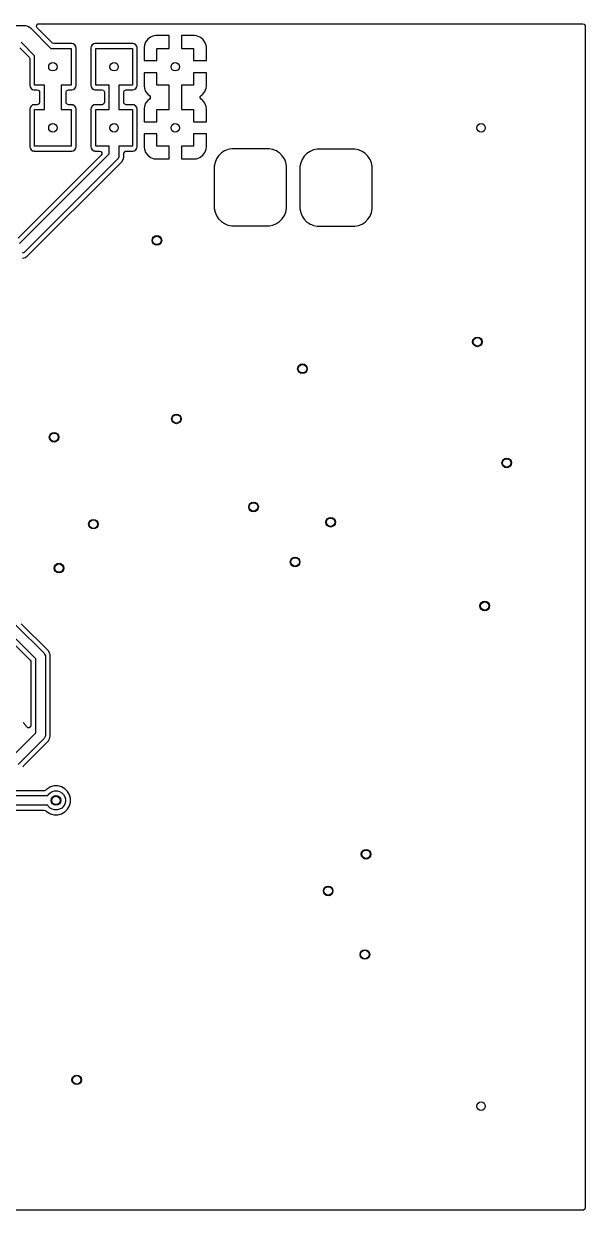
# Model space of a CAD drawing. Extents: x 0.23 to 2.97, y 0.23 to 2.17.
# Drawn here: x 2.052 to 2.97, y 0.23 to 2.17 of the extents above; entities that cross this region are included whole.
import ezdxf

# ---------------------------------------------------------------- set-up
doc = ezdxf.new("R2010")
doc.units = 0
doc.header["$MEASUREMENT"] = 0
doc.layers.add('BLACK', color=7, linetype='CONTINUOUS')

msp = doc.modelspace()

# ---------------------------------------------------------------- linework, layer by layer
at = {"layer": 'BLACK', "linetype": 'CONTINUOUS'}
for p, q in [((1.1537, 2.1674), (2.0537, 2.1674)), ((2.0537, 2.1674), (2.0555, 2.1673)), ((2.0555, 2.1673), (2.0589, 2.1664)), ((2.0589, 2.1664), (2.062, 2.1646)), ((2.062, 2.1646), (2.0634, 2.1634)), ((2.0634, 2.1634), (2.0968, 2.13)), ((2.0732, 2.1658), (2.0736, 2.1682)), ((2.0743, 2.1636), (2.0732, 2.1658)), ((2.0736, 2.1682), (2.0753, 2.1699)), ((2.0989, 2.139), (2.0743, 2.1636)), ((2.0753, 2.1699), (2.0771, 2.1703)), ((2.0771, 2.1703), (2.9664, 2.1703)), ((2.9664, 2.1703), (2.9687, 2.1696)), ((2.9687, 2.1696), (2.9701, 2.1676)), ((2.9701, 2.1676), (2.9703, 2.1664)), ((2.9703, 2.1664), (2.9703, 0.2336)), ((2.07, 2.1178), (2.048, 2.1399)), ((2.0994, 2.1386), (2.0989, 2.139)), ((2.1017, 2.1379), (2.0994, 2.1386)), ((2.1308, 2.1379), (2.1017, 2.1379)), ((2.1331, 2.1374), (2.1308, 2.1379)), ((2.1308, 2.1379), (2.1308, 2.1379)), ((2.1308, 2.1379), (2.1308, 2.1379)), ((2.1357, 2.1357), (2.1331, 2.1374)), ((2.1331, 2.1374), (2.1331, 2.1374)), ((2.1331, 2.1374), (2.1331, 2.1374)), ((2.1331, 2.1374), (2.1331, 2.1374)), ((2.1374, 2.1331), (2.1357, 2.1357)), ((2.1357, 2.1357), (2.1357, 2.1357)), ((2.1643, 2.1357), (2.1626, 2.1331)), ((2.1669, 2.1374), (2.1643, 2.1357)), ((2.1643, 2.1357), (2.1643, 2.1357)), ((2.1692, 2.1379), (2.1669, 2.1374)), ((2.1669, 2.1374), (2.1669, 2.1374)), ((2.2308, 2.1379), (2.1692, 2.1379)), ((2.1692, 2.1379), (2.1692, 2.1379)), ((2.1692, 2.1379), (2.1692, 2.1379)), ((2.2331, 2.1374), (2.2308, 2.1379)), ((2.2308, 2.1379), (2.2308, 2.1379)), ((2.2357, 2.1357), (2.2331, 2.1374)), ((2.2331, 2.1374), (2.2331, 2.1374)), ((2.2331, 2.1374), (2.2331, 2.1374)), ((2.2331, 2.1374), (2.2331, 2.1374)), ((2.2374, 2.1331), (2.2357, 2.1357)), ((2.2357, 2.1357), (2.2357, 2.1357)), ((2.2495, 2.135), (2.2491, 2.1316)), ((2.2516, 2.1403), (2.2495, 2.135)), ((2.2551, 2.1449), (2.2516, 2.1403)), ((2.2597, 2.1484), (2.2551, 2.1449)), ((2.2551, 2.1449), (2.2551, 2.1449)), ((2.265, 2.1505), (2.2597, 2.1484)), ((2.2684, 2.1509), (2.265, 2.1505)), ((2.29, 2.1509), (2.2684, 2.1509)), ((2.29, 2.13), (2.29, 2.1509)), ((2.29, 2.1509), (2.29, 2.1509)), ((2.31, 2.1509), (2.31, 2.13)), ((2.3316, 2.1509), (2.31, 2.1509)), ((2.31, 2.1509), (2.31, 2.1509)), ((2.335, 2.1505), (2.3316, 2.1509)), ((2.3403, 2.1484), (2.335, 2.1505)), ((2.3449, 2.1449), (2.3403, 2.1484)), ((2.3484, 2.1403), (2.3449, 2.1449)), ((2.3449, 2.1449), (2.3449, 2.1449)), ((2.3505, 2.135), (2.3484, 2.1403)), ((2.3509, 2.1316), (2.3505, 2.135)), ((2.0458, 2.1308), (2.061, 2.1157)), ((2.061, 2.1157), (2.0621, 2.1136)), ((2.07, 2.07), (2.07, 2.1178)), ((2.0968, 2.13), (2.13, 2.13)), ((2.13, 2.13), (2.13, 2.07)), ((2.1377, 2.132), (2.1374, 2.1331)), ((2.1379, 2.131), (2.1377, 2.132)), ((2.1379, 2.1308), (2.1379, 2.131)), ((2.1379, 2.0692), (2.1379, 2.1308)), ((2.1626, 2.1331), (2.1621, 2.1308)), ((2.1621, 2.1308), (2.1621, 2.1308)), ((2.1621, 2.1308), (2.1621, 2.0692)), ((2.1626, 2.1331), (2.1626, 2.1331)), ((2.17, 2.07), (2.17, 2.13)), ((2.17, 2.13), (2.23, 2.13)), ((2.23, 2.13), (2.23, 2.07)), ((2.2376, 2.1323), (2.2374, 2.1331)), ((2.2377, 2.1316), (2.2376, 2.1323)), ((2.2379, 2.131), (2.2377, 2.1316)), ((2.2379, 2.1308), (2.2379, 2.131)), ((2.2379, 2.131), (2.2379, 2.131)), ((2.2379, 2.0692), (2.2379, 2.1308)), ((2.2379, 2.1308), (2.2379, 2.1308)), ((2.2491, 2.1316), (2.2491, 2.11)), ((2.27, 2.11), (2.27, 2.13)), ((2.27, 2.13), (2.29, 2.13)), ((2.31, 2.13), (2.33, 2.13)), ((2.33, 2.13), (2.33, 2.11)), ((2.3509, 2.11), (2.3509, 2.1316)), ((2.3509, 2.1316), (2.3509, 2.1316)), ((2.0621, 2.1136), (2.0621, 2.113)), ((2.0621, 2.113), (2.0621, 2.0692)), ((2.2491, 2.11), (2.2491, 2.11)), ((2.2491, 2.11), (2.27, 2.11)), ((2.33, 2.11), (2.3509, 2.11)), ((2.3509, 2.11), (2.3509, 2.11)), ((2.2491, 2.09), (2.2491, 2.09)), ((2.2491, 2.09), (2.2491, 2.0684)), ((2.27, 2.09), (2.2491, 2.09)), ((2.27, 2.07), (2.27, 2.09)), ((2.3509, 2.09), (2.33, 2.09)), ((2.33, 2.09), (2.33, 2.07)), ((2.3509, 2.0684), (2.3509, 2.09)), ((2.3509, 2.09), (2.3509, 2.09)), ((2.0621, 2.0692), (2.0621, 2.0692)), ((2.0621, 2.0692), (2.0626, 2.0669)), ((2.0626, 2.0669), (2.0626, 2.0669)), ((2.0626, 2.0669), (2.0643, 2.0643)), ((2.0643, 2.0643), (2.0643, 2.0643)), ((2.0643, 2.0643), (2.0669, 2.0626)), ((2.0669, 2.0626), (2.0687, 2.0622)), ((2.0687, 2.0622), (2.0692, 2.0621)), ((2.0692, 2.0621), (2.0692, 2.0621)), ((2.0692, 2.0621), (2.0692, 2.0621)), ((2.0692, 2.0621), (2.0744, 2.0621)), ((2.0862, 2.07), (2.07, 2.07)), ((2.0744, 2.0621), (2.0767, 2.0614)), ((2.0767, 2.0614), (2.0781, 2.0594)), ((2.0781, 2.0594), (2.0783, 2.0582)), ((2.0783, 2.0582), (2.0783, 2.0418)), ((2.0862, 2.03), (2.0862, 2.07)), ((2.13, 2.07), (2.1138, 2.07)), ((2.1138, 2.07), (2.1138, 2.03)), ((2.1217, 2.0582), (2.1224, 2.0605)), ((2.1217, 2.0418), (2.1217, 2.0582)), ((2.1224, 2.0605), (2.1244, 2.0619)), ((2.1244, 2.0619), (2.1256, 2.0621)), ((2.1256, 2.0621), (2.1308, 2.0621)), ((2.1308, 2.0621), (2.1331, 2.0626)), ((2.1308, 2.0621), (2.1308, 2.0621)), ((2.1331, 2.0626), (2.1357, 2.0643)), ((2.1357, 2.0643), (2.1374, 2.0669)), ((2.1374, 2.0669), (2.1379, 2.0692)), ((2.1621, 2.0692), (2.1621, 2.0692)), ((2.1621, 2.0692), (2.1626, 2.0669)), ((2.1626, 2.0669), (2.1626, 2.0669)), ((2.1626, 2.0669), (2.1643, 2.0643)), ((2.1643, 2.0643), (2.1643, 2.0643)), ((2.1643, 2.0643), (2.1669, 2.0626)), ((2.1669, 2.0626), (2.1687, 2.0622)), ((2.1687, 2.0622), (2.1692, 2.0621)), ((2.1692, 2.0621), (2.1692, 2.0621)), ((2.1692, 2.0621), (2.1692, 2.0621)), ((2.1692, 2.0621), (2.1803, 2.0621)), ((2.1921, 2.07), (2.17, 2.07)), ((2.1803, 2.0621), (2.1826, 2.0614)), ((2.1826, 2.0614), (2.184, 2.0594)), ((2.184, 2.0594), (2.1842, 2.0582)), ((2.1842, 2.0582), (2.1842, 2.0418)), ((2.1921, 2.03), (2.1921, 2.07)), ((2.23, 2.07), (2.2079, 2.07)), ((2.2079, 2.07), (2.2079, 2.03)), ((2.2158, 2.0582), (2.2165, 2.0605)), ((2.2158, 2.0418), (2.2158, 2.0582)), ((2.2165, 2.0605), (2.2185, 2.0619)), ((2.2185, 2.0619), (2.2197, 2.0621)), ((2.2197, 2.0621), (2.2308, 2.0621)), ((2.2308, 2.0621), (2.2331, 2.0626)), ((2.2308, 2.0621), (2.2308, 2.0621)), ((2.2331, 2.0626), (2.2357, 2.0643)), ((2.2357, 2.0643), (2.2374, 2.0669)), ((2.2374, 2.0669), (2.2379, 2.0692)), ((2.2491, 2.0684), (2.2495, 2.065)), ((2.2495, 2.065), (2.2516, 2.0597)), ((2.2516, 2.0597), (2.2551, 2.0551)), ((2.29, 2.07), (2.27, 2.07)), ((2.29, 2.03), (2.29, 2.07)), ((2.33, 2.07), (2.31, 2.07)), ((2.31, 2.07), (2.31, 2.03)), ((2.3449, 2.0551), (2.3484, 2.0597)), ((2.3484, 2.0597), (2.3505, 2.065)), ((2.3505, 2.065), (2.3509, 2.0684)), ((2.3509, 2.0684), (2.3509, 2.0684)), ((2.0692, 2.0379), (2.0669, 2.0374)), ((2.0744, 2.0379), (2.0692, 2.0379)), ((2.0692, 2.0379), (2.0692, 2.0379)), ((2.0692, 2.0379), (2.0692, 2.0379)), ((2.0756, 2.0381), (2.0744, 2.0379)), ((2.0776, 2.0395), (2.0756, 2.0381)), ((2.0783, 2.0418), (2.0776, 2.0395)), ((2.1219, 2.0406), (2.1217, 2.0418)), ((2.1233, 2.0386), (2.1219, 2.0406)), ((2.1256, 2.0379), (2.1233, 2.0386)), ((2.1308, 2.0379), (2.1256, 2.0379)), ((2.1331, 2.0374), (2.1308, 2.0379)), ((2.1308, 2.0379), (2.1308, 2.0379)), ((2.1308, 2.0379), (2.1308, 2.0379)), ((2.1692, 2.0379), (2.1669, 2.0374)), ((2.1803, 2.0379), (2.1692, 2.0379)), ((2.1692, 2.0379), (2.1692, 2.0379)), ((2.1692, 2.0379), (2.1692, 2.0379)), ((2.1815, 2.0381), (2.1803, 2.0379)), ((2.1835, 2.0395), (2.1815, 2.0381)), ((2.1842, 2.0418), (2.1835, 2.0395)), ((2.216, 2.0406), (2.2158, 2.0418)), ((2.2174, 2.0386), (2.216, 2.0406)), ((2.2197, 2.0379), (2.2174, 2.0386)), ((2.2308, 2.0379), (2.2197, 2.0379)), ((2.2331, 2.0374), (2.2308, 2.0379)), ((2.2308, 2.0379), (2.2308, 2.0379)), ((2.2308, 2.0379), (2.2308, 2.0379)), ((2.2516, 2.0403), (2.2495, 2.035)), ((2.2551, 2.0449), (2.2516, 2.0403)), ((2.2551, 2.0551), (2.2551, 2.0551)), ((2.2551, 2.0551), (2.2577, 2.0531)), ((2.2577, 2.0469), (2.2551, 2.0449)), ((2.2551, 2.0449), (2.2551, 2.0449)), ((2.2577, 2.0531), (2.2591, 2.0511)), ((2.2591, 2.0487), (2.2577, 2.0469)), ((2.2591, 2.0511), (2.2591, 2.0487)), ((2.3409, 2.0513), (2.3423, 2.0531)), ((2.3409, 2.0489), (2.3409, 2.0513)), ((2.3423, 2.0469), (2.3409, 2.0489)), ((2.3423, 2.0531), (2.3449, 2.0551)), ((2.3449, 2.0449), (2.3423, 2.0469)), ((2.3449, 2.0551), (2.3449, 2.0551)), ((2.3484, 2.0403), (2.3449, 2.0449)), ((2.3449, 2.0449), (2.3449, 2.0449)), ((2.3505, 2.035), (2.3484, 2.0403)), ((2.0626, 2.0331), (2.0621, 2.0308)), ((2.0621, 2.0308), (2.0621, 2.0308)), ((2.0621, 2.0308), (2.0621, 1.9692)), ((2.0643, 2.0357), (2.0626, 2.0331)), ((2.0626, 2.0331), (2.0626, 2.0331)), ((2.0669, 2.0374), (2.0643, 2.0357)), ((2.0643, 2.0357), (2.0643, 2.0357)), ((2.0669, 2.0374), (2.0669, 2.0374)), ((2.07, 1.97), (2.07, 2.03)), ((2.07, 2.03), (2.0862, 2.03)), ((2.1138, 2.03), (2.13, 2.03)), ((2.13, 2.03), (2.13, 1.97)), ((2.1332, 2.0373), (2.1331, 2.0374)), ((2.1331, 2.0374), (2.1331, 2.0374)), ((2.1331, 2.0374), (2.1331, 2.0374)), ((2.1331, 2.0374), (2.1331, 2.0374)), ((2.1357, 2.0357), (2.1332, 2.0373)), ((2.1374, 2.0331), (2.1357, 2.0357)), ((2.1379, 2.0308), (2.1374, 2.0331)), ((2.1379, 1.9692), (2.1379, 2.0308)), ((2.1626, 2.0331), (2.1621, 2.0308)), ((2.1621, 2.0308), (2.1621, 2.0308)), ((2.1621, 2.0308), (2.1621, 1.9692)), ((2.1643, 2.0357), (2.1626, 2.0331)), ((2.1626, 2.0331), (2.1626, 2.0331)), ((2.1669, 2.0374), (2.1643, 2.0357)), ((2.1643, 2.0357), (2.1643, 2.0357)), ((2.1669, 2.0374), (2.1669, 2.0374)), ((2.17, 1.97), (2.17, 2.03)), ((2.17, 2.03), (2.1921, 2.03)), ((2.2079, 2.03), (2.23, 2.03)), ((2.23, 2.03), (2.23, 1.97)), ((2.2332, 2.0373), (2.2331, 2.0374)), ((2.2331, 2.0374), (2.2331, 2.0374)), ((2.2331, 2.0374), (2.2331, 2.0374)), ((2.2331, 2.0374), (2.2331, 2.0374)), ((2.2357, 2.0357), (2.2332, 2.0373)), ((2.2374, 2.0331), (2.2357, 2.0357)), ((2.2379, 2.0308), (2.2374, 2.0331)), ((2.2379, 1.9692), (2.2379, 2.0308)), ((2.2495, 2.035), (2.2491, 2.0316)), ((2.2491, 2.0316), (2.2491, 2.01)), ((2.27, 2.01), (2.27, 2.03)), ((2.27, 2.03), (2.29, 2.03)), ((2.31, 2.03), (2.33, 2.03)), ((2.33, 2.03), (2.33, 2.01)), ((2.3509, 2.0316), (2.3505, 2.035)), ((2.3509, 2.01), (2.3509, 2.0316)), ((2.3509, 2.0316), (2.3509, 2.0316)), ((2.2491, 2.01), (2.2491, 2.01)), ((2.2491, 2.01), (2.27, 2.01)), ((2.33, 2.01), (2.3509, 2.01)), ((2.3509, 2.01), (2.3509, 2.01)), ((2.2491, 1.99), (2.2491, 1.99)), ((2.2491, 1.99), (2.2491, 1.9684)), ((2.27, 1.99), (2.2491, 1.99)), ((2.27, 1.97), (2.27, 1.99)), ((2.3509, 1.99), (2.33, 1.99)), ((2.33, 1.99), (2.33, 1.97)), ((2.3509, 1.9684), (2.3509, 1.99)), ((2.3509, 1.99), (2.3509, 1.99)), ((2.0621, 1.9692), (2.0621, 1.9692)), ((2.0621, 1.9692), (2.0626, 1.9669)), ((2.0626, 1.9669), (2.0626, 1.9669)), ((2.0626, 1.9669), (2.0643, 1.9643)), ((2.0643, 1.9643), (2.0643, 1.9643)), ((2.0643, 1.9643), (2.0669, 1.9626)), ((2.0669, 1.9626), (2.0687, 1.9622)), ((2.0687, 1.9622), (2.0692, 1.9621)), ((2.0692, 1.9621), (2.0692, 1.9621)), ((2.0692, 1.9621), (2.0692, 1.9621)), ((2.0692, 1.9621), (2.0692, 1.9621)), ((2.0692, 1.9621), (2.1308, 1.9621)), ((2.13, 1.97), (2.07, 1.97)), ((2.1308, 1.9621), (2.1331, 1.9626)), ((2.1308, 1.9621), (2.1308, 1.9621)), ((2.1331, 1.9626), (2.1357, 1.9643)), ((2.1357, 1.9643), (2.1374, 1.9669)), ((2.1374, 1.9669), (2.1379, 1.9692)), ((2.1621, 1.9692), (2.1621, 1.9692)), ((2.1621, 1.9692), (2.1626, 1.9669)), ((2.1626, 1.9669), (2.1626, 1.9669)), ((2.1626, 1.9669), (2.1643, 1.9643)), ((2.1643, 1.9643), (2.1643, 1.9643)), ((2.1643, 1.9643), (2.1669, 1.9626)), ((2.1669, 1.9626), (2.1687, 1.9622)), ((2.1687, 1.9622), (2.1692, 1.9621)), ((2.1692, 1.9621), (2.1692, 1.9621)), ((2.1692, 1.9621), (2.1692, 1.9621)), ((2.1692, 1.9621), (2.1761, 1.9621)), ((2.1921, 1.97), (2.17, 1.97)), ((2.1761, 1.9621), (2.1784, 1.9614)), ((2.1784, 1.9614), (2.1799, 1.9594)), ((2.1921, 1.9575), (2.1921, 1.97)), ((2.23, 1.97), (2.2079, 1.97)), ((2.2079, 1.97), (2.2079, 1.9543)), ((2.2158, 1.9582), (2.2165, 1.9605)), ((2.2165, 1.9605), (2.2185, 1.9619)), ((2.2185, 1.9619), (2.2197, 1.9621)), ((2.2197, 1.9621), (2.2308, 1.9621)), ((2.2308, 1.9621), (2.2331, 1.9626)), ((2.2308, 1.9621), (2.2308, 1.9621)), ((2.2331, 1.9626), (2.2357, 1.9643)), ((2.2357, 1.9643), (2.2374, 1.9669)), ((2.2374, 1.9669), (2.2379, 1.9692)), ((2.2491, 1.9684), (2.2495, 1.965)), ((2.2495, 1.965), (2.2516, 1.9597)), ((2.29, 1.97), (2.27, 1.97)), ((2.29, 1.9491), (2.29, 1.97)), ((2.33, 1.97), (2.31, 1.97)), ((2.31, 1.97), (2.31, 1.9491)), ((2.3484, 1.9597), (2.3505, 1.965)), ((2.3505, 1.965), (2.3509, 1.9684)), ((2.3509, 1.9684), (2.3509, 1.9684)), ((2.3805, 1.9624), (2.3754, 1.9589)), ((2.3862, 1.9647), (2.3805, 1.9624)), ((2.3805, 1.9624), (2.3805, 1.9624)), ((2.3923, 1.9659), (2.3862, 1.9647)), ((2.3862, 1.9647), (2.3862, 1.9647)), ((2.3954, 1.9659), (2.3923, 1.9659)), ((2.3923, 1.9659), (2.3923, 1.9659)), ((2.398, 1.9659), (2.3954, 1.9659)), ((2.4532, 1.9659), (2.398, 1.9659)), ((2.4537, 1.9659), (2.4532, 1.9659)), ((2.4598, 1.9647), (2.4537, 1.9659)), ((2.4537, 1.9659), (2.4537, 1.9659)), ((2.4655, 1.9624), (2.4598, 1.9647)), ((2.4683, 1.9605), (2.4655, 1.9624)), ((2.4655, 1.9624), (2.4655, 1.9624)), ((2.4706, 1.9589), (2.4683, 1.9605)), ((2.5205, 1.9614), (2.5154, 1.958)), ((2.5262, 1.9638), (2.5205, 1.9614)), ((2.5205, 1.9614), (2.5205, 1.9614)), ((2.5323, 1.965), (2.5262, 1.9638)), ((2.5262, 1.9638), (2.5262, 1.9638)), ((2.5354, 1.965), (2.5323, 1.965)), ((2.5323, 1.965), (2.5323, 1.965)), ((2.538, 1.965), (2.5354, 1.965)), ((2.5932, 1.965), (2.538, 1.965)), ((2.5937, 1.965), (2.5932, 1.965)), ((2.5998, 1.9638), (2.5937, 1.965)), ((2.5937, 1.965), (2.5937, 1.965)), ((2.6055, 1.9614), (2.5998, 1.9638)), ((2.6081, 1.9597), (2.6055, 1.9614)), ((2.6055, 1.9614), (2.6055, 1.9614)), ((2.1789, 1.9555), (2.0431, 1.8196)), ((2.0452, 1.8106), (2.1921, 1.9575)), ((2.2056, 1.9487), (2.054, 1.7972)), ((2.1799, 1.957), (2.1789, 1.9555)), ((2.1799, 1.9594), (2.1799, 1.957)), ((2.2065, 1.9499), (2.2056, 1.9487)), ((2.2056, 1.9375), (2.2126, 1.9446)), ((2.2077, 1.9527), (2.2065, 1.9499)), ((2.2079, 1.9543), (2.2077, 1.9527)), ((2.2126, 1.9446), (2.2147, 1.9482)), ((2.2147, 1.9482), (2.2158, 1.9522)), ((2.2158, 1.9563), (2.2158, 1.9582)), ((2.2158, 1.9522), (2.2158, 1.9563)), ((2.2516, 1.9597), (2.2551, 1.9551)), ((2.2551, 1.9551), (2.2551, 1.9551)), ((2.2551, 1.9551), (2.2597, 1.9516)), ((2.2597, 1.9516), (2.265, 1.9495)), ((2.265, 1.9495), (2.2684, 1.9491)), ((2.2684, 1.9491), (2.2684, 1.9491)), ((2.2684, 1.9491), (2.29, 1.9491)), ((2.29, 1.9491), (2.29, 1.9491)), ((2.31, 1.9491), (2.31, 1.9491)), ((2.31, 1.9491), (2.3316, 1.9491)), ((2.3316, 1.9491), (2.335, 1.9495)), ((2.3316, 1.9491), (2.3316, 1.9491)), ((2.335, 1.9495), (2.3403, 1.9516)), ((2.3403, 1.9516), (2.3449, 1.9551)), ((2.3449, 1.9551), (2.3484, 1.9597)), ((2.3449, 1.9551), (2.3449, 1.9551)), ((2.3651, 1.9436), (2.3639, 1.9375)), ((2.3675, 1.9493), (2.3651, 1.9436)), ((2.3651, 1.9436), (2.3651, 1.9436)), ((2.371, 1.9545), (2.3675, 1.9493)), ((2.3675, 1.9493), (2.3675, 1.9493)), ((2.3754, 1.9589), (2.371, 1.9545)), ((2.371, 1.9545), (2.371, 1.9545)), ((2.3754, 1.9589), (2.3754, 1.9589)), ((2.475, 1.9545), (2.4706, 1.9589)), ((2.477, 1.9516), (2.475, 1.9545)), ((2.4785, 1.9493), (2.477, 1.9516)), ((2.479, 1.9481), (2.4785, 1.9493)), ((2.4785, 1.9493), (2.4785, 1.9493)), ((2.4809, 1.9436), (2.479, 1.9481)), ((2.4821, 1.9375), (2.4809, 1.9436)), ((2.5051, 1.9427), (2.5039, 1.9366)), ((2.5075, 1.9484), (2.5051, 1.9427)), ((2.5051, 1.9427), (2.5051, 1.9427)), ((2.511, 1.9536), (2.5075, 1.9484)), ((2.5075, 1.9484), (2.5075, 1.9484)), ((2.5154, 1.958), (2.511, 1.9536)), ((2.511, 1.9536), (2.511, 1.9536)), ((2.5154, 1.958), (2.5154, 1.958)), ((2.6106, 1.958), (2.6081, 1.9597)), ((2.615, 1.9536), (2.6106, 1.958)), ((2.6171, 1.9505), (2.615, 1.9536)), ((2.6185, 1.9484), (2.6171, 1.9505)), ((2.6186, 1.9481), (2.6185, 1.9484)), ((2.6185, 1.9484), (2.6185, 1.9484)), ((2.6209, 1.9427), (2.6186, 1.9481)), ((2.6221, 1.9366), (2.6209, 1.9427)), ((2.0582, 1.7901), (2.2056, 1.9375)), ((2.3639, 1.9375), (2.3639, 1.8683)), ((2.4821, 1.937), (2.4821, 1.9375)), ((2.4821, 1.9366), (2.4821, 1.937)), ((2.4821, 1.874), (2.4821, 1.9366)), ((2.5039, 1.9366), (2.5039, 1.8674)), ((2.6221, 1.9361), (2.6221, 1.9366)), ((2.6221, 1.8731), (2.6221, 1.9361)), ((2.3639, 1.8683), (2.3651, 1.8622)), ((2.4809, 1.8622), (2.4821, 1.8683)), ((2.4821, 1.8714), (2.4821, 1.874)), ((2.4821, 1.8683), (2.4821, 1.8714)), ((2.5039, 1.8674), (2.5051, 1.8613)), ((2.6209, 1.8613), (2.6221, 1.8674)), ((2.6221, 1.8705), (2.6221, 1.8731)), ((2.6221, 1.8674), (2.6221, 1.8705)), ((2.3651, 1.8622), (2.3651, 1.8622)), ((2.3651, 1.8622), (2.3675, 1.8565)), ((2.3675, 1.8565), (2.3675, 1.8565)), ((2.3675, 1.8565), (2.3681, 1.8556)), ((2.3681, 1.8556), (2.371, 1.8513)), ((2.371, 1.8513), (2.3754, 1.8469)), ((2.3754, 1.8469), (2.3772, 1.8457)), ((2.3772, 1.8457), (2.3805, 1.8435)), ((2.4655, 1.8435), (2.4706, 1.8469)), ((2.4706, 1.8469), (2.475, 1.8513)), ((2.475, 1.8513), (2.4785, 1.8565)), ((2.4785, 1.8565), (2.4809, 1.8622)), ((2.5051, 1.8613), (2.5051, 1.8613)), ((2.5051, 1.8613), (2.5075, 1.8556)), ((2.5075, 1.8556), (2.5075, 1.8556)), ((2.5075, 1.8556), (2.5096, 1.8525)), ((2.5096, 1.8525), (2.511, 1.8504)), ((2.511, 1.8504), (2.5154, 1.846)), ((2.5154, 1.846), (2.5182, 1.8442)), ((2.5182, 1.8442), (2.5205, 1.8426)), ((2.6055, 1.8426), (2.6106, 1.846)), ((2.6106, 1.846), (2.615, 1.8504)), ((2.615, 1.8504), (2.6185, 1.8556)), ((2.6185, 1.8556), (2.6209, 1.8613)), ((2.3805, 1.8435), (2.3805, 1.8435)), ((2.3805, 1.8435), (2.3816, 1.8431)), ((2.3816, 1.8431), (2.3862, 1.8411)), ((2.3862, 1.8411), (2.3923, 1.8399)), ((2.3923, 1.8399), (2.3923, 1.8399)), ((2.3923, 1.8399), (2.4537, 1.8399)), ((2.4537, 1.8399), (2.4598, 1.8411)), ((2.4537, 1.8399), (2.4537, 1.8399)), ((2.4598, 1.8411), (2.4655, 1.8435)), ((2.5205, 1.8426), (2.5205, 1.8426)), ((2.5205, 1.8426), (2.5226, 1.8417)), ((2.5226, 1.8417), (2.5262, 1.8402)), ((2.5262, 1.8402), (2.5323, 1.839)), ((2.5323, 1.839), (2.5323, 1.839)), ((2.5323, 1.839), (2.5937, 1.839)), ((2.5937, 1.839), (2.5998, 1.8402)), ((2.5937, 1.839), (2.5937, 1.839)), ((2.5998, 1.8402), (2.6055, 1.8426)), ((2.0528, 1.7962), (2.05, 1.795)), ((2.0505, 1.787), (2.0546, 1.788)), ((2.054, 1.7972), (2.0528, 1.7962)), ((2.0546, 1.788), (2.0582, 1.7901)), ((2.0546, 1.788), (2.0546, 1.788)), ((2.0546, 1.788), (2.0546, 1.788)), ((2.0582, 1.7901), (2.0582, 1.7901)), ((2.0582, 1.7901), (2.0582, 1.7901)), ((2.0394, 1.1868), (2.0856, 1.1406)), ((2.0926, 1.1447), (2.0484, 1.1889)), ((2.0189, 1.1738), (2.0631, 1.1296)), ((2.0721, 1.1317), (2.0259, 1.1779)), ((2.0631, 1.1296), (2.0642, 1.1275)), ((2.0642, 1.1275), (2.0642, 1.1269)), ((2.0642, 1.1269), (2.0642, 1.0225)), ((2.0721, 1.0103), (2.0721, 1.1317)), ((2.0856, 1.1406), (2.0865, 1.1394)), ((2.0865, 1.1394), (2.0877, 1.1365)), ((2.0877, 1.1365), (2.0879, 1.135)), ((2.0879, 1.135), (2.0879, 1.007)), ((2.0947, 1.1411), (2.0926, 1.1447)), ((2.0926, 1.1447), (2.0926, 1.1447)), ((2.0926, 1.1447), (2.0926, 1.1447)), ((2.0926, 1.1447), (2.0926, 1.1447)), ((2.0953, 1.1388), (2.0947, 1.1411)), ((2.0947, 1.1411), (2.0947, 1.1411)), ((2.0947, 1.1411), (2.0947, 1.1411)), ((2.0958, 1.1371), (2.0953, 1.1388)), ((2.0958, 1.0091), (2.0958, 1.1371)), ((2.032, 0.9701), (2.0721, 1.0103)), ((2.0557, 1.0228), (2.0512, 1.0272)), ((2.057, 1.0205), (2.0557, 1.0228)), ((2.0557, 1.0228), (2.0557, 1.0228)), ((2.0572, 1.0202), (2.057, 1.0205)), ((2.0591, 1.0188), (2.0572, 1.0202)), ((2.0615, 1.0188), (2.0591, 1.0188)), ((2.0635, 1.0202), (2.0615, 1.0188)), ((2.0642, 1.0225), (2.0635, 1.0202)), ((2.0856, 1.0014), (2.0431, 0.959)), ((2.0528, 0.9575), (2.0926, 0.9973)), ((2.0865, 1.0026), (2.0856, 1.0014)), ((2.0877, 1.0055), (2.0865, 1.0026)), ((2.0879, 1.007), (2.0877, 1.0055)), ((2.0926, 0.9973), (2.0947, 1.0009)), ((2.0926, 0.9973), (2.0926, 0.9973)), ((2.0947, 1.0009), (2.0958, 1.0049)), ((2.0947, 1.0009), (2.0947, 1.0009)), ((2.0947, 1.0009), (2.0947, 1.0009)), ((2.0958, 1.0049), (2.0958, 1.0091)), ((2.0516, 0.9547), (2.0524, 0.957)), ((2.0524, 0.957), (2.0528, 0.9575)), ((2.0857, 0.9158), (2.0098, 0.9158)), ((2.0863, 0.9158), (2.0857, 0.9158)), ((2.0885, 0.9169), (2.0863, 0.9158)), ((2.0905, 0.9189), (2.0885, 0.9169)), ((2.091, 0.9192), (2.0905, 0.9189)), ((2.0959, 0.922), (2.091, 0.9192)), ((2.0925, 0.9096), (2.0954, 0.9125)), ((2.0954, 0.9125), (2.099, 0.9145)), ((2.1019, 0.9236), (2.0959, 0.922)), ((2.099, 0.9145), (2.1029, 0.9156)), ((2.1081, 0.9236), (2.1019, 0.9236)), ((2.1029, 0.9156), (2.1071, 0.9156)), ((2.1071, 0.9156), (2.111, 0.9145)), ((2.1141, 0.922), (2.1081, 0.9236)), ((2.111, 0.9145), (2.1146, 0.9125)), ((2.1195, 0.9189), (2.1141, 0.922)), ((2.1146, 0.9125), (2.1175, 0.9096)), ((2.1239, 0.9145), (2.1195, 0.9189)), ((2.127, 0.9091), (2.1239, 0.9145)), ((1.998, 0.9079), (2.0915, 0.9079)), ((2.0915, 0.9079), (2.0925, 0.9096)), ((2.1175, 0.9096), (2.1195, 0.906)), ((2.1195, 0.894), (2.1175, 0.8904)), ((2.1195, 0.906), (2.1206, 0.9021)), ((2.1206, 0.8979), (2.1195, 0.894)), ((2.1206, 0.9021), (2.1206, 0.8979)), ((2.1286, 0.9031), (2.127, 0.9091)), ((2.127, 0.8909), (2.1286, 0.8969)), ((2.1286, 0.8969), (2.1286, 0.9031)), ((2.0915, 0.8921), (1.998, 0.8921)), ((2.0098, 0.8842), (2.0857, 0.8842)), ((2.0857, 0.8842), (2.088, 0.8835)), ((2.088, 0.8835), (2.0885, 0.8831)), ((2.0885, 0.8831), (2.0905, 0.8811)), ((2.0905, 0.8811), (2.0905, 0.8811)), ((2.0905, 0.8811), (2.0959, 0.878)), ((2.0925, 0.8904), (2.0915, 0.8921)), ((2.0954, 0.8875), (2.0925, 0.8904)), ((2.099, 0.8855), (2.0954, 0.8875)), ((2.0959, 0.878), (2.1019, 0.8764)), ((2.1029, 0.8844), (2.099, 0.8855)), ((2.1019, 0.8764), (2.1019, 0.8764)), ((2.1019, 0.8764), (2.1081, 0.8764)), ((2.1071, 0.8844), (2.1029, 0.8844)), ((2.111, 0.8855), (2.1071, 0.8844)), ((2.1081, 0.8764), (2.1141, 0.878)), ((2.1081, 0.8764), (2.1081, 0.8764)), ((2.1146, 0.8875), (2.111, 0.8855)), ((2.1141, 0.878), (2.1195, 0.8811)), ((2.1175, 0.8904), (2.1146, 0.8875)), ((2.1195, 0.8811), (2.1239, 0.8855)), ((2.1239, 0.8855), (2.127, 0.8909)), ((2.9703, 0.2336), (2.9696, 0.2313)), ((2.9664, 0.2297), (0.2336, 0.2297)), ((2.9676, 0.2299), (2.9664, 0.2297)), ((2.9696, 0.2313), (2.9676, 0.2299))]:
    msp.add_line(p, q, dxfattribs=at)
at = {"layer": 'BLACK'}
for centre, radius in [((2.1, 2.1), 0.00689), ((2.2, 2.1), 0.00689), ((2.3, 2.1), 0.00689), ((2.1, 2), 0.00689), ((2.2, 2), 0.00689), ((2.3, 2), 0.00689), ((2.8, 2), 0.00689), ((2.27, 1.816), 0.00787), ((2.794, 1.65), 0.00787), ((2.508, 1.606), 0.00787), ((2.302, 1.524), 0.00787), ((2.102, 1.494), 0.00787), ((2.842, 1.452), 0.00787), ((2.428, 1.38), 0.00787), ((2.1663, 1.3518), 0.00787), ((2.554, 1.355), 0.00787), ((2.11, 1.28), 0.00787), ((2.496, 1.29), 0.00787), ((2.806, 1.218), 0.00787), ((2.105, 0.9), 0.00787), ((2.612, 0.812), 0.00787), ((2.55, 0.752), 0.00787), ((2.61, 0.648), 0.00787), ((2.139, 0.443), 0.00787), ((2.8, 0.4), 0.00689)]:
    msp.add_circle(centre, radius, dxfattribs=at)
at = {"layer": 'WHITE'}
for centre in [(2.1, 2.1), (2.2, 2.1), (2.3, 2.1), (2.1, 2), (2.2, 2), (2.3, 2), (2.8, 2), (2.27, 1.816), (2.794, 1.65), (2.508, 1.606), (2.302, 1.524), (2.102, 1.494), (2.842, 1.452), (2.428, 1.38), (2.1663, 1.3518), (2.554, 1.355), (2.11, 1.28), (2.496, 1.29), (2.806, 1.218), (2.105, 0.9), (2.612, 0.812), (2.55, 0.752), (2.61, 0.648), (2.139, 0.443), (2.8, 0.4)]:
    msp.add_circle(centre, 0.00689, dxfattribs=at)

doc.saveas('drawing.dxf')
